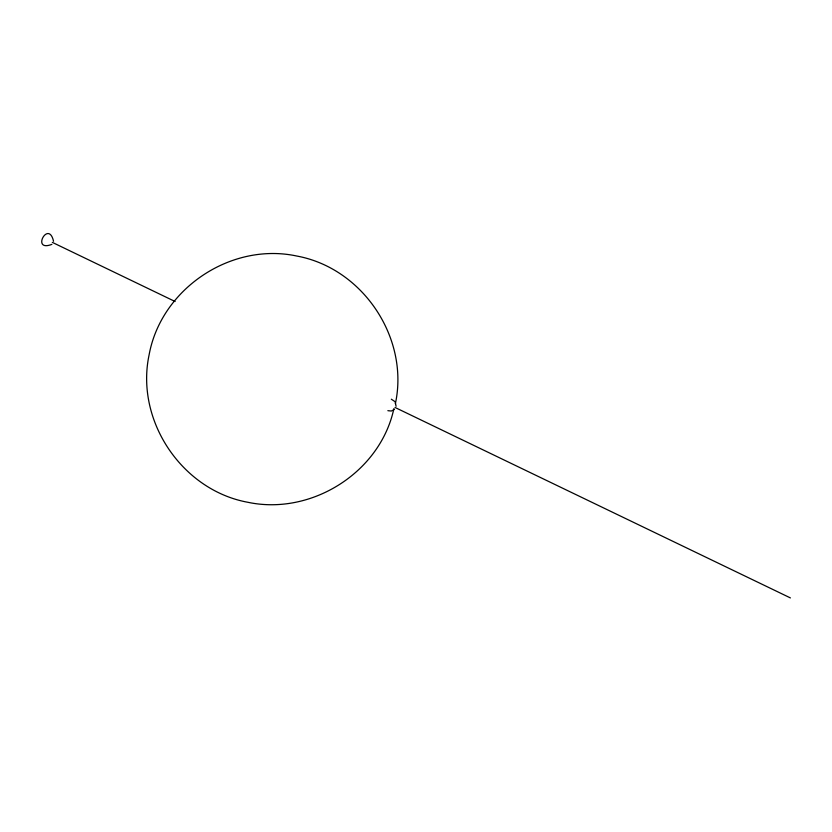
<?xml version="1.0" encoding="UTF-8"?>
<svg xmlns="http://www.w3.org/2000/svg" width="832" height="832" viewBox="0 0 832 832"><rect width="100%" height="100%" fill="white"/><g stroke="black" fill="none" stroke-linecap="round" stroke-linejoin="round"><path stroke-width="1.25" d="M53.539 241.28C48.516 219.128 30.67 252.502 51.886 244.369M395.387 403.634C409.469 337.99 362.794 268.133 296.764 256.027C231.119 241.946 161.262 288.621 149.146 354.661C135.065 420.306 181.74 490.162 247.78 502.268C311.355 515.778 380.255 472.451 393.89 408.595M396.074 406.286L395.169 401.762L391.331 399.204M394.42 409.375L391.331 411.018L387.858 410.686M52.302 242.362L175.126 301.527M395.034 407.462L790.4 597.917"/></g></svg>
